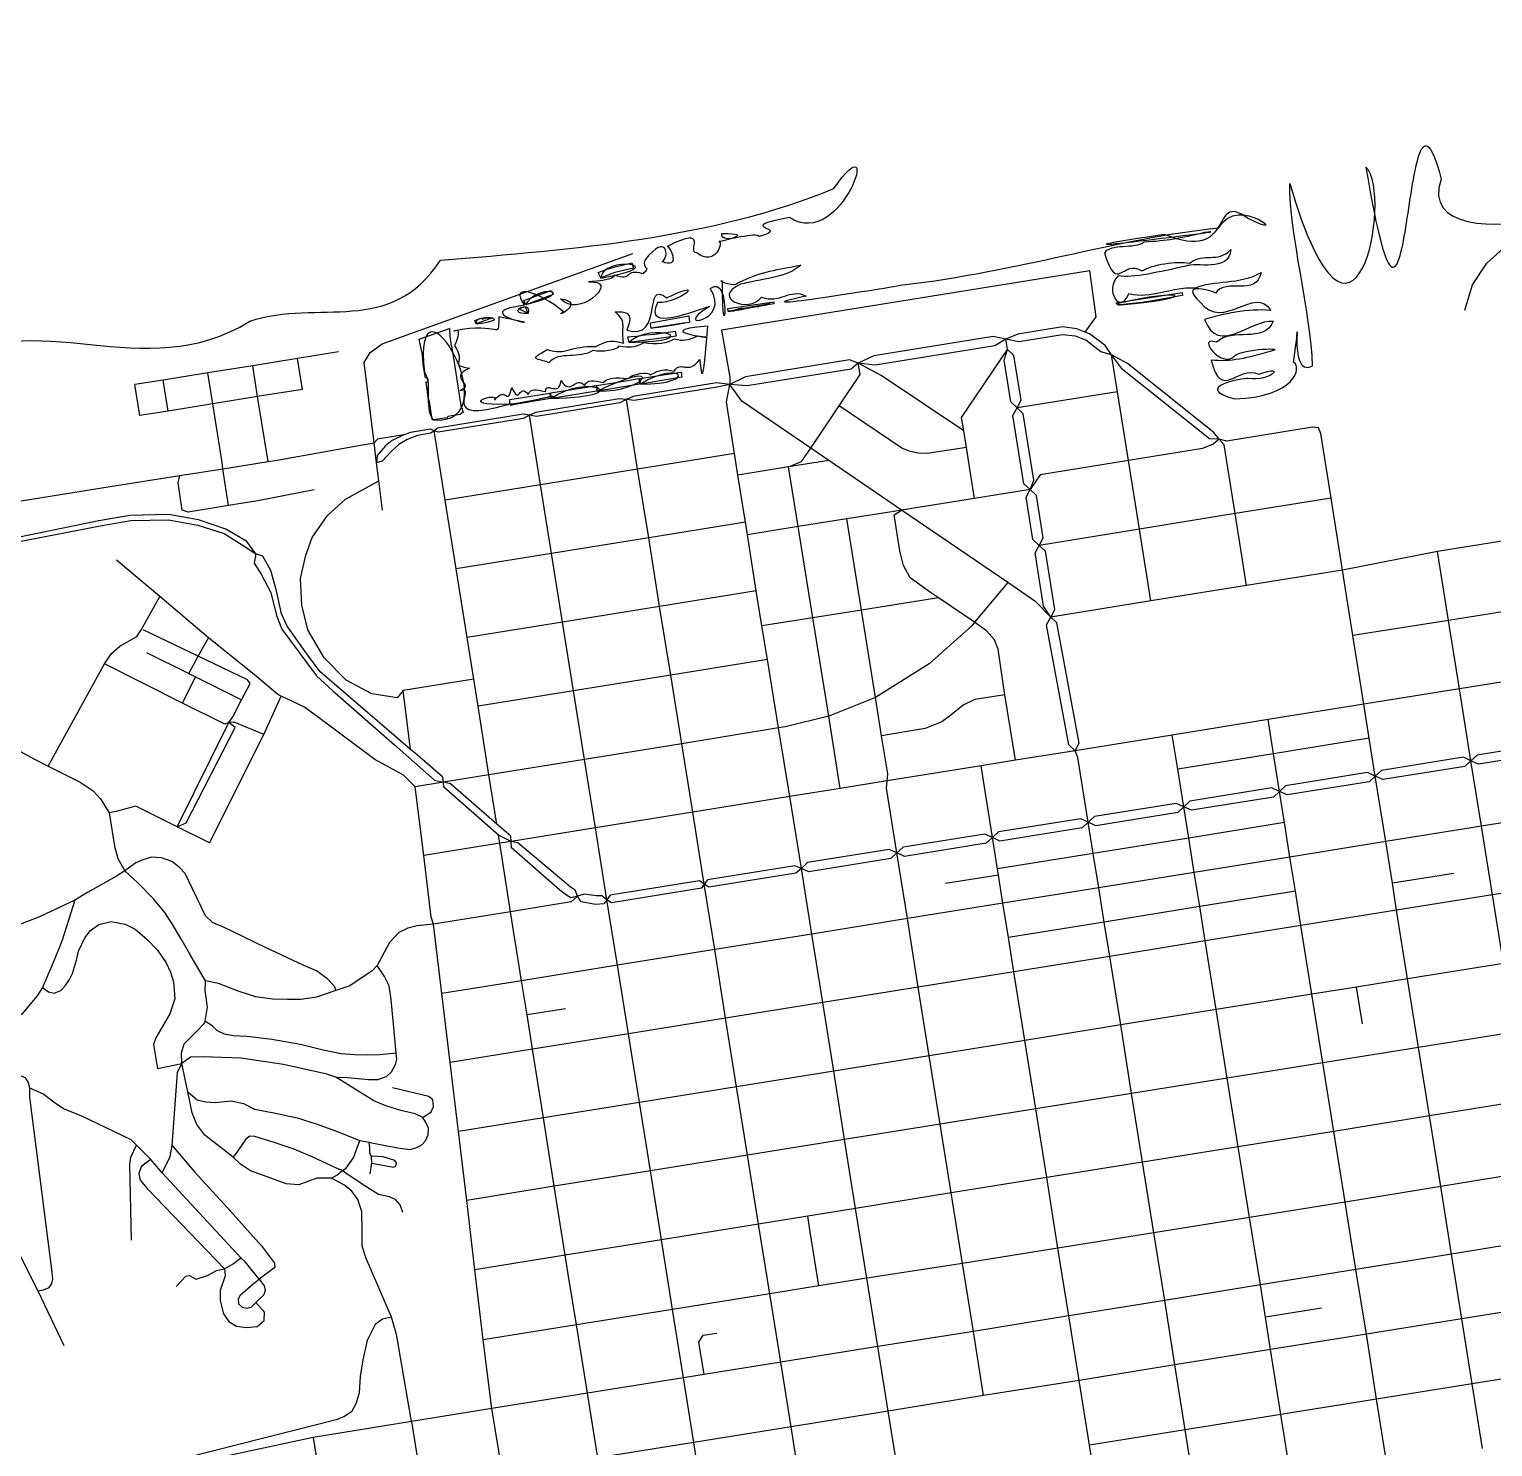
# Model space of a CAD drawing. Extents: x 0 to 264, y 89 to 356.
# Drawn here: x 104.29 to 144.91, y 261.56 to 300.91 of the extents above; entities that cross this region are included whole.
import ezdxf

# ---------------------------------------------------------------- set-up
doc = ezdxf.new("R2010")
doc.units = 0
doc.layers.get('0').update_dxf_attribs({"linetype": 'CONTINUOUS'})

msp = doc.modelspace()

# ---------------------------------------------------------------- linework, layer by layer
at = {"color": 4}
for points in [[(144.138385, 293.113133), (144.350051, 293.817588), (144.752438, 294.415106), (145.209949, 294.83072), (145.621155, 295.215468), (146.059923, 295.659748), (146.149218, 295.75125), (146.332222, 295.793143), (146.605625, 295.800848), (146.845954, 295.788712), (147.211963, 295.775476), (147.67829, 295.733583), (148.283524, 295.669643)], [(113.860131, 289.427708), (113.584522, 291.66454), (113.755399, 291.933534), (114.080617, 292.177171), (121.046875, 294.688508)], [(133.600252, 292.504591), (133.906728, 292.926824), (133.729236, 294.201232), (123.503089, 292.553099), (123.733498, 291.255537), (123.73124, 291.048282)], [(134.332266, 291.876206), (134.156978, 292.130869), (133.719313, 292.45829), (133.600252, 292.504591), (133.367639, 292.596093), (132.96856, 292.645702), (131.73053, 292.44947), (131.400903, 292.306155), (131.087811, 292.125355), (127.770599, 291.588472), (127.302065, 291.642492)], [(131.400903, 292.306155), (131.048125, 292.378915), (127.73091, 291.842032), (127.302065, 291.642492), (127.102526, 291.479331), (124.21526, 291.013004), (123.731294, 291.048282)], [(137.31875, 289.529133), (137.169923, 289.719853), (134.777647, 291.633673), (134.332266, 291.876206), (134.030201, 291.953377), (133.617891, 292.277492), (133.333465, 292.392145), (132.967456, 292.428524), (131.755885, 292.233395), (131.400903, 292.306155)], [(131.707379, 290.402258), (131.822032, 290.611718), (131.620285, 291.856363), (131.447204, 292.021728), (131.400903, 292.306155)], [(112.872353, 291.954481), (111.732438, 291.770373), (110.49, 291.570833), (109.246458, 291.371294), (108.00402, 291.170651), (107.22019, 291.044974)], [(111.870242, 290.912683), (111.732438, 291.770373)], [(127.302065, 291.642492), (127.061736, 291.733994), (124.17447, 291.266564), (123.731294, 291.048282), (123.385131, 290.977726), (121.075537, 290.600694), (120.866075, 290.628268)], [(130.52447, 287.883202), (130.30178, 289.29652), (130.22902, 289.765051), (130.170589, 290.136572), (131.447204, 292.021728)], [(132.073385, 288.130147), (132.178117, 288.395833), (131.881561, 290.237994), (131.707379, 290.402258), (131.534298, 290.56652), (131.346883, 291.726276), (131.447204, 292.021728)], [(140.075928, 289.848838), (139.910563, 289.860973), (137.529313, 289.471814), (137.31875, 289.529142), (137.047551, 289.539068), (134.637639, 291.468322), (134.332266, 291.87622)], [(135.421466, 285.040036), (135.103966, 287.034331), (134.799697, 288.943742), (134.496528, 290.848742), (134.332266, 291.876206)], [(109.662076, 288.710026), (109.645537, 288.885314), (109.384262, 290.5125), (109.246458, 291.371294)], [(110.916641, 288.908465), (110.627803, 290.71204), (110.49, 291.570833)], [(126.80046, 279.834357), (126.479653, 281.838578), (126.040885, 284.572606), (125.63409, 287.104887), (125.368403, 288.762942), (125.728897, 288.911772), (125.980252, 289.285494), (126.770694, 290.459583), (127.352778, 291.323889), (127.302065, 291.642492)], [(130.22902, 289.765051), (127.932657, 291.302942), (127.302065, 291.642492)], [(107.357994, 290.186181), (107.22019, 291.044974)], [(111.870242, 290.912683), (110.627803, 290.71204), (109.384262, 290.5125), (108.141824, 290.311857), (107.357994, 290.186181)], [(108.141824, 290.311857), (108.00402, 291.170651)], [(123.731294, 291.048282), (123.361978, 291.092379), (121.052387, 290.715347), (120.866075, 290.628256), (120.679766, 290.538958), (118.370172, 290.161926), (118.175044, 290.193897)], [(124.467716, 285.322258), (124.222978, 286.872274), (124.167855, 287.225051), (123.9617, 288.532536), (123.866893, 289.133359), (123.640895, 290.567621), (123.731294, 291.048282)], [(132.64224, 284.592449), (132.231034, 285.016883), (131.452716, 285.548256), (128.503714, 287.561294), (126.481857, 288.942639), (125.980252, 289.285494), (124.070841, 290.588567), (123.731294, 291.048282)], [(120.866075, 290.628256), (120.664331, 290.650298), (118.350329, 290.273266), (118.175044, 290.193891), (118.007474, 290.10901), (115.641659, 289.723161), (115.530311, 289.767258)], [(125.711258, 260.322438), (125.435651, 262.111685), (125.147917, 263.909748), (124.844748, 265.802621), (124.533863, 267.741798), (124.22849, 269.65341), (123.924218, 271.551798), (123.618845, 273.456798), (123.314576, 275.359591), (123.023534, 277.175296), (122.703827, 279.174002), (122.399558, 281.075694), (122.094185, 282.977387), (121.786605, 284.890106), (121.482335, 286.792899), (121.175859, 288.700106), (120.866075, 290.628256)], [(134.496528, 290.848742), (131.707379, 290.402258)], [(118.175044, 290.193897), (117.999756, 290.22697), (115.62402, 289.840018), (115.530311, 289.767258), (115.438812, 289.695599), (115.066188, 289.63276), (114.782865, 289.51921), (114.550252, 289.379203), (114.338585, 289.189583), (114.08723, 288.922796), (113.927379, 288.876494)], [(122.734697, 261.676224), (122.446963, 263.475391), (122.144894, 265.368264), (121.83401, 267.307438), (121.528637, 269.219053), (121.225468, 271.117438), (120.920095, 273.022438), (120.615826, 274.925234), (120.324784, 276.746451), (120.006181, 278.739645), (119.701908, 280.641338), (119.397639, 282.54303), (119.092266, 284.455746), (118.787994, 286.358542), (118.482621, 288.266849), (118.175044, 290.193897)], [(130.30178, 289.29652), (129.210373, 289.131155), (128.955713, 289.14219), (128.71428, 289.198414), (128.513637, 289.285505), (126.770694, 290.459595)], [(132.073385, 288.130147), (131.8992, 288.294411), (131.593827, 290.191692), (131.707379, 290.402258)], [(167.291631, 290.293117), (164.632569, 289.873092), (164.085764, 289.787101), (161.97902, 289.438732), (159.317752, 289.012091), (156.673019, 288.551276), (155.508853, 288.363863), (154.007343, 288.121327), (151.35269, 287.694689), (150.835651, 287.610903), (148.693629, 287.265841), (146.036769, 286.838099), (143.381016, 286.410355), (140.740694, 285.896623), (138.077222, 285.467778), (135.421466, 285.040036), (132.64224, 284.592449)], [(115.530311, 289.767258), (115.424478, 289.806944), (114.87216, 289.713238), (114.688056, 289.651502), (114.361736, 289.49716), (114.176528, 289.350537), (113.946119, 289.079342), (113.927379, 288.876494)], [(116.440921, 284.029105), (116.138853, 285.931901), (115.836787, 287.840208), (115.530311, 289.767258)], [(144.345643, 263.310026), (144.05901, 265.111397), (143.770172, 266.907258), (143.470311, 268.783593), (143.158326, 270.742613), (142.855157, 272.643202), (142.550885, 274.550409), (142.246615, 276.455409), (142.127551, 277.201754), (141.942343, 278.358202), (141.651301, 280.178315), (141.483732, 281.230036), (141.334905, 282.172613), (141.03394, 284.07651), (140.740694, 285.896623), (140.425399, 287.896433), (140.143176, 289.691188), (140.075928, 289.848838)], [(103.779506, 287.776268), (106.359192, 288.189678), (108.469244, 288.520409), (109.662076, 288.710026), (110.916641, 288.908465), (111.169097, 288.949254), (113.479792, 289.36046), (113.860131, 289.427708)], [(114.688056, 289.651502), (113.95053, 289.535746), (113.860131, 289.427708)], [(114.090537, 287.55909), (113.990216, 288.372683), (113.927379, 288.876494), (113.860131, 289.427708)], [(137.31875, 289.529133), (137.156692, 289.392431), (136.860139, 289.270062), (134.799697, 288.943742), (132.345687, 288.542456), (132.073385, 288.130147), (130.52447, 287.883202), (128.503714, 287.561294), (128.284331, 287.527119), (126.985669, 287.319861), (125.63409, 287.104887), (124.222978, 286.872274)], [(138.077222, 285.467778), (137.759722, 287.46428), (137.45545, 289.378099), (137.31875, 289.529133)], [(123.866893, 289.133359), (121.175859, 288.700106), (118.482621, 288.266849), (115.836787, 287.840208)], [(126.481857, 288.942639), (125.368403, 288.762942), (123.9617, 288.532536)], [(112.19546, 288.123534), (110.630008, 287.817058), (109.82303, 287.694689), (108.696345, 287.502865), (108.534287, 287.556883), (108.418534, 288.323074), (108.469244, 288.520409)], [(109.82303, 287.694689), (109.662076, 288.710026)], [(114.670417, 282.557361), (114.505051, 282.351206), (113.798395, 282.462551), (113.081813, 282.841787), (112.475478, 283.458048), (112.020172, 284.236363), (111.850399, 284.925383), (111.820633, 285.665113), (111.962847, 286.313341), (112.137032, 286.805026), (112.562569, 287.412467), (113.063074, 287.863359), (113.990216, 288.372683)], [(132.64224, 284.592449), (132.756893, 284.801911), (132.495617, 286.420278), (132.321433, 286.583439), (132.148351, 286.747701), (131.958732, 287.919583), (132.073385, 288.130147)], [(132.321433, 286.583439), (132.436085, 286.794002), (132.246466, 287.965885), (132.073385, 288.130147)], [(140.425399, 287.896433), (137.759722, 287.46428), (135.103966, 287.034331), (132.321433, 286.583439)], [(110.572683, 286.345314), (110.330147, 286.691476), (109.743655, 287.037639), (108.985183, 287.287891), (108.155051, 287.444437), (107.075772, 287.409159), (106.214774, 287.266944), (102.337526, 286.467683), (100.401659, 286.031119), (99.549478, 285.737873), (98.673048, 285.24178), (96.76474, 283.757909), (95.985322, 283.283863), (94.598465, 282.745877), (93.720928, 282.482397), (92.681338, 282.325851), (91.637335, 282.348994), (90.454426, 282.487901), (89.186631, 282.799889), (87.247456, 283.261805), (81.544583, 284.720321)], [(83.545494, 284.091944), (87.215486, 283.148264), (90.438992, 282.376564), (91.610877, 282.243169), (92.706692, 282.216725), (93.760617, 282.352324), (94.639254, 282.632342), (96.038238, 283.162609), (96.834192, 283.635552), (98.757935, 285.132653), (99.573732, 285.608903), (100.42591, 285.941838), (102.382726, 286.372887), (106.253359, 287.12254), (107.111049, 287.275778), (108.155051, 287.294518), (108.967544, 287.141279), (109.695147, 286.91087), (110.227621, 286.577936), (110.572683, 286.345325)], [(124.167855, 287.225051), (121.482335, 286.792899), (118.787994, 286.358542), (116.138853, 285.931901)], [(129.272109, 272.412796), (128.96784, 274.317796), (128.663567, 276.220592), (128.372526, 278.04401), (128.085895, 279.84428), (128.101333, 280.043819), (128.118966, 280.240051), (127.949192, 281.297284), (127.779419, 282.36223), (127.391363, 284.787577), (126.985669, 287.319861)], [(131.662178, 280.617083), (131.371137, 282.4383), (131.183724, 283.699481), (131.078992, 283.960756), (130.86402, 284.208801), (130.531085, 284.446926), (129.532284, 285.128231), (129.274313, 285.290285), (128.742942, 285.681649), (128.552222, 286.025607), (128.455208, 286.430201), (128.299766, 287.430106), (128.503714, 287.561294)], [(133.319131, 280.88277), (133.433783, 281.093333), (132.816422, 284.428187), (132.64224, 284.592449), (132.446006, 284.896718), (132.207881, 286.372873), (132.321433, 286.583439)], [(156.978395, 286.379488), (156.80421, 286.485322), (156.303706, 286.478718), (155.633428, 286.404854), (154.316024, 286.195395), (151.66027, 285.77205), (149.001206, 285.347613), (146.344349, 284.92428), (143.686389, 284.499843), (141.03394, 284.07651)], [(147.000296, 263.735563), (146.711458, 265.539141), (146.427032, 267.337204), (146.127171, 269.214645), (145.815183, 271.171458), (145.512014, 273.069843), (145.207742, 274.978151), (144.903472, 276.883151), (144.5992, 278.785947), (144.308158, 280.60606), (143.991762, 282.600355), (143.686389, 284.499843), (143.381016, 286.410355)], [(109.264097, 284.019185), (107.913619, 285.160201), (107.908115, 285.164603), (106.713074, 286.174437)], [(110.572683, 286.345314), (110.535201, 286.088447), (110.724817, 285.786381), (110.989401, 285.274853), (111.150355, 284.636546), (111.300285, 284.255106), (112.261605, 282.957544), (112.710296, 282.547438), (114.423472, 281.044828)], [(114.87106, 280.919149), (112.749982, 282.735954), (112.367438, 283.074401), (111.993714, 283.571597), (111.443603, 284.344401), (111.289262, 284.685051), (111.151458, 285.317847), (110.992708, 285.885599), (110.768915, 286.279167), (110.572683, 286.345314)], [(124.467716, 285.322258), (121.786605, 284.890106), (119.092266, 284.455746), (116.440921, 284.029105)], [(128.416623, 260.765617), (128.127785, 262.544938), (127.840051, 264.343004), (127.537986, 266.235877), (127.228202, 268.176155), (126.922829, 270.08777), (126.61966, 271.985051), (126.315391, 273.891155), (126.011119, 275.793951), (125.722284, 277.608549), (125.399269, 279.607258), (125.090589, 281.519974), (124.783012, 283.410643), (124.627569, 284.351016), (124.467716, 285.322258)], [(131.452716, 285.548256), (130.531085, 284.446926), (130.45171, 284.352119), (129.266597, 283.29599), (127.779419, 282.36223), (126.479653, 281.838578), (125.275797, 281.540921), (125.090589, 281.51998)], [(106.375728, 283.292683), (106.567551, 283.584828), (106.803472, 283.788776), (107.275311, 284.05777), (107.386659, 284.21652), (107.908107, 285.164609)], [(129.532284, 285.128231), (127.391363, 284.787577), (126.040885, 284.572606), (124.627569, 284.351016)], [(156.066685, 284.54284), (155.902423, 284.516395), (155.524287, 284.454645), (154.618089, 284.309123), (151.963436, 283.881381), (149.304375, 283.45474), (146.647518, 283.026996), (143.991762, 282.600355), (141.334905, 282.172613), (138.675841, 281.744869), (136.018984, 281.317127), (133.319131, 280.88277), (131.662178, 280.617083), (130.709678, 280.463845)], [(136.663907, 260.23204), (136.377274, 262.031206), (136.091744, 263.830373), (135.807317, 265.619619), (135.507456, 267.498161), (135.194367, 269.459383), (134.890095, 271.365486), (134.585826, 273.268282), (134.281553, 275.173282), (134.129419, 276.126883), (133.977284, 277.076078), (133.825147, 278.031883), (133.687343, 278.898395), (133.397405, 280.695355), (133.319131, 280.88277), (133.146049, 281.048133), (132.528688, 284.380782), (132.64224, 284.592449)], [(110.422752, 282.750285), (110.346685, 282.848403), (108.973056, 283.505453), (107.446188, 284.23526)], [(108.712881, 283.024792), (108.973056, 283.505453), (109.264097, 284.019185)], [(112.282551, 281.833063), (111.909931, 282.103161), (111.284853, 282.397508), (111.184532, 282.444912), (110.537405, 282.985106), (109.265201, 284.018081), (109.264072, 284.01921)], [(117.265537, 278.846579), (117.046155, 280.213593), (116.752909, 282.117492), (116.625026, 282.872657), (116.440921, 284.029105)], [(97.551875, 283.610183), (98.300424, 283.97178), (99.234185, 283.434897), (99.546173, 283.077708), (100.231883, 282.776744), (100.474419, 282.723827), (100.687186, 282.676425), (101.204228, 282.400815), (101.808359, 282.067883), (102.167752, 281.870548), (102.614236, 281.625808), (102.908585, 281.474774), (103.347353, 281.230036), (103.836831, 280.973169), (104.437657, 280.644645), (104.81579, 280.453925), (105.696631, 280.010746), (106.061535, 279.764905), (106.265486, 279.547726), (106.506919, 279.160772), (106.539992, 278.925954), (106.653542, 278.235833), (106.745044, 277.890772), (106.936867, 277.54902)], [(107.545409, 283.607978), (108.712881, 283.024792), (108.900296, 282.931085)], [(104.81579, 280.453925), (106.375728, 283.292683)], [(110.798681, 281.330355), (109.978472, 281.674313), (109.831849, 281.667709), (109.712785, 281.618092), (108.539799, 282.206787), (106.375728, 283.292683)], [(124.783012, 283.410643), (122.094185, 282.977387), (119.397639, 282.54303), (116.752909, 282.117492)], [(108.539799, 282.206787), (108.900296, 282.931085)], [(108.900296, 282.931085), (110.178012, 282.292778)], [(116.625026, 282.872657), (114.670417, 282.557361)], [(109.831849, 281.667701), (109.939887, 281.820939), (110.178012, 282.292778), (110.422752, 282.750285)], [(110.798681, 281.330355), (111.284853, 282.397508)], [(114.87106, 280.919149), (114.670417, 282.557361)], [(131.371137, 282.4383), (130.535494, 282.307109), (130.210278, 282.148359), (129.870728, 281.865036), (129.618272, 281.684236), (129.156353, 281.494619), (127.949192, 281.297284)], [(108.390972, 278.765), (109.831849, 281.667701)], [(108.390972, 278.765), (108.642325, 278.881857), (109.999419, 281.52769), (109.831849, 281.667701)], [(115.003351, 279.880661), (114.679236, 280.206981), (113.884383, 280.641338), (112.282551, 281.833063)], [(143.804349, 249.711546), (143.486849, 251.631981), (143.181476, 253.548004), (142.878308, 255.443081), (142.563012, 257.39769), (142.263151, 259.293871), (141.97652, 261.086425), (141.689887, 262.883385), (141.413176, 264.682551), (141.113315, 266.47841), (140.814558, 268.352544), (140.500365, 270.314869), (140.197197, 272.217665), (139.892924, 274.122665), (139.588655, 276.027665), (139.43652, 276.981268), (139.284383, 277.93046), (139.132248, 278.886268), (138.994444, 279.750574), (138.827978, 280.798984), (138.675841, 281.744869)], [(149.622978, 281.458238), (149.413516, 281.555252), (147.136996, 281.189244), (146.966119, 281.031597), (146.797449, 280.873951), (144.519825, 280.507942), (144.308158, 280.60606)], [(109.290556, 278.327335), (110.798681, 281.330355)], [(125.090589, 281.519974), (122.399558, 281.075694), (119.701908, 280.641338), (117.046155, 280.213593), (115.78277, 280.007438)], [(140.524617, 253.118056), (140.368074, 254.070556), (140.21704, 255.01534), (139.905051, 256.969949), (139.601883, 258.868333), (139.315252, 260.658681), (139.028619, 262.456744), (138.740885, 264.25591), (138.608593, 265.154393), (138.464174, 266.049565), (138.164313, 267.923699), (137.850121, 269.888231), (137.544748, 271.792127), (137.239375, 273.696024), (136.935103, 275.601024), (136.781867, 276.553524), (136.62973, 277.503819), (136.476492, 278.458524), (136.338688, 279.323933), (136.172222, 280.367935), (136.018984, 281.317127)], [(141.483732, 281.230036), (138.827978, 280.798984), (136.172222, 280.367935)], [(146.966119, 281.031597), (146.75776, 281.128611), (144.480139, 280.762606), (144.308158, 280.60606), (144.140589, 280.44731), (141.861867, 280.081301), (141.651301, 280.178315)], [(114.423472, 281.044828), (115.540234, 280.065869), (115.78277, 280.007438)], [(115.78277, 280.007438), (115.770635, 280.147449), (115.05626, 280.763706), (114.871051, 280.919149)], [(157.887899, 280.92356), (155.223326, 280.494715), (154.931181, 280.44841), (152.565365, 280.06697), (149.911813, 279.640329), (148.641813, 279.436381), (147.25716, 279.213688), (144.5992, 278.785947), (141.942343, 278.358202), (139.284383, 277.93046), (136.62973, 277.503819), (133.977284, 277.076078), (131.316016, 276.648333), (128.663567, 276.220592), (126.011119, 275.793951), (123.314576, 275.359591), (120.615826, 274.925234), (117.955658, 274.496389), (115.738673, 274.139203)], [(130.709678, 280.463845), (128.101327, 280.043819), (126.80046, 279.834357), (125.399269, 279.607258), (122.703827, 279.174002), (120.006181, 278.739645), (117.66572, 278.362613), (117.349324, 278.311901), (115.241476, 277.97125)], [(132.845088, 267.07152), (132.533099, 269.030537), (132.227726, 270.938845), (131.924558, 272.839437), (131.619185, 274.745537), (131.467047, 275.698037), (131.316016, 276.648333), (131.19034, 277.429956), (131.162778, 277.603037), (131.023871, 278.470651), (130.709678, 280.463845)], [(144.308158, 280.60606), (144.100903, 280.70197), (141.821075, 280.335965), (141.651301, 280.178315), (141.482631, 280.020669), (139.203907, 279.65466), (138.994444, 279.750574)], [(115.78277, 280.007438), (115.003351, 279.880661)], [(117.66572, 278.362613), (117.654685, 278.51144), (117.265526, 278.846579), (115.980103, 279.96224), (115.78277, 280.007438)], [(119.502369, 276.846772), (119.445044, 277.015442), (119.31606, 277.095921), (119.178256, 277.203958), (117.849825, 278.322924), (117.66572, 278.362613), (117.317353, 278.534591), (115.79159, 279.874046), (115.782784, 280.007438)], [(141.651301, 280.178315), (141.440738, 280.274228), (139.164218, 279.909324), (138.994444, 279.750574), (138.824671, 279.594028), (136.548151, 279.228022), (136.338688, 279.323933)], [(120.099887, 244.010877), (119.98303, 244.75171), (119.801129, 245.873984), (119.496857, 247.775676), (119.192588, 249.680676), (118.887215, 251.585676), (118.575226, 253.542492), (118.274262, 255.434262), (117.999756, 257.242248), (117.716433, 259.020468), (117.42098, 260.820738), (117.12553, 262.617701), (116.888506, 264.523801), (116.6592, 266.474002), (116.433202, 268.397744), (116.202796, 270.308256), (115.970183, 272.225383), (115.738673, 274.139203), (115.504956, 276.069558), (115.442117, 276.260278), (115.241476, 277.97125), (115.003351, 279.880661)], [(138.994444, 279.750574), (138.784982, 279.847588), (136.508465, 279.481579), (136.338688, 279.323933), (136.168915, 279.166286), (133.896806, 278.801381), (133.687343, 278.898395)], [(109.290556, 278.327335), (108.390972, 278.765), (107.244444, 279.347083), (106.689923, 279.197153), (106.506919, 279.160772)], [(136.338688, 279.323933), (136.129228, 279.420947), (133.856016, 279.056042), (133.687343, 278.898395), (133.517569, 278.740746), (131.234437, 278.373637), (131.023871, 278.470651)], [(133.687343, 278.898395), (133.47678, 278.994306), (131.194748, 278.6283), (131.023871, 278.470651), (130.855201, 278.313004), (128.583089, 277.948099), (128.372526, 278.04401)], [(139.132248, 278.886268), (136.476492, 278.458524), (133.825147, 278.031883), (131.162778, 277.603037)], [(122.788714, 244.236875), (122.472317, 246.305036), (122.160329, 248.204522), (121.85716, 250.109522), (121.550687, 252.014522), (121.238699, 253.969133), (120.936631, 255.855391), (120.646692, 257.668889), (120.354547, 259.446008), (120.066813, 261.247379), (119.780183, 263.045442), (119.478117, 264.939419), (119.252117, 266.349426), (119.16723, 266.877492), (118.86296, 268.789105), (118.561996, 270.687492), (118.258827, 272.593593), (118.106692, 273.546093), (117.955658, 274.496389), (117.651389, 276.410208), (117.349324, 278.311901), (117.317353, 278.534591)], [(119.502369, 276.846772), (119.322672, 276.793856), (119.170537, 276.886458), (119.017299, 277.007726), (117.671232, 278.186224), (117.665729, 278.362613)], [(131.023871, 278.470651), (130.814408, 278.566564), (128.543403, 278.201659), (128.372526, 278.04401), (128.202752, 277.886363), (125.931744, 277.521458), (125.722284, 277.608549)], [(112.801798, 274.226294), (112.767621, 274.327716), (112.574697, 274.543794), (112.259401, 274.767588), (111.887881, 274.927438), (110.846085, 275.423534), (109.638922, 275.997899), (109.545216, 276.043099), (109.374339, 276.112551), (109.182518, 276.296659), (108.611458, 277.470746), (108.447197, 277.644931), (108.24545, 277.809192), (107.961024, 277.90731), (107.677701, 277.922747), (107.442881, 277.854396), (107.246649, 277.767302), (106.936867, 277.549023)], [(128.372526, 278.04401), (128.163063, 278.141024), (125.890954, 277.776119), (125.722284, 277.608549), (125.567942, 277.483976), (123.152518, 277.095921), (123.023534, 277.175296)], [(114.896415, 262.259411), (114.49072, 264.628534), (114.475283, 264.714522), (114.340787, 265.159905), (113.640746, 266.783786), (113.530504, 267.127744), (113.530504, 267.54777), (113.519469, 268.090165), (113.409228, 268.425303), (113.240555, 268.652405), (113.037707, 268.819974), (112.680521, 269.01841), (112.274835, 269.016153), (111.769923, 268.832048), (111.42045, 268.856291), (110.992708, 269.015041), (110.431572, 269.2234), (110.154861, 269.399789), (109.947603, 269.596021), (109.162672, 270.206831), (108.938881, 270.508897), (108.805486, 270.825296), (108.68973, 271.410687), (108.52216, 272.203333), (108.516657, 272.497683), (108.587213, 272.740216), (108.927863, 273.083074), (109.140633, 273.306867), (109.172604, 273.377423), (109.233228, 273.766579), (109.170391, 274.22519), (109.181426, 274.493081), (108.771312, 275.187613), (108.516649, 275.64402), (108.253169, 276.078377), (108.049218, 276.389262), (107.739437, 276.770702), (107.306181, 277.211674), (106.936867, 277.54902), (106.713074, 277.402397), (105.901685, 276.944887), (105.555519, 276.736528), (104.571049, 276.271301), (103.756353, 275.954905)], [(125.722284, 277.608549), (125.538176, 277.690131), (123.112829, 277.29546), (123.023534, 277.175296), (122.94526, 277.063951), (120.446049, 276.661564), (120.324784, 276.746451)], [(143.835216, 277.476258), (142.127551, 277.201754)], [(147.560329, 277.310895), (144.903472, 276.883151), (142.246615, 276.455409), (139.588655, 276.027665), (136.935103, 275.601024), (134.281553, 275.173282), (131.619185, 274.745537), (128.96784, 274.317796), (126.315391, 273.891155), (123.618845, 273.456798), (120.920095, 273.022438), (118.258827, 272.593593)], [(123.023534, 277.175296), (122.897855, 277.265694), (120.415183, 276.867716), (120.324784, 276.746451)], [(131.19034, 277.429956), (129.720797, 277.192935)], [(105.555519, 276.736528), (105.384645, 276.207361), (105.195026, 275.595512), (104.964617, 275.016736), (104.655936, 274.310077), (104.504905, 274.080772), (104.081572, 273.568143), (103.75856, 273.357577)], [(120.324784, 276.746451), (120.179262, 276.857796), (120.023819, 276.850063), (119.691988, 276.90298), (119.502369, 276.846758), (119.334799, 276.683611), (117.651389, 276.410208), (115.504956, 276.069558)], [(120.324784, 276.746451), (120.235486, 276.631798), (120.010589, 276.610857), (119.605998, 276.683617), (119.502369, 276.846778)], [(139.43652, 276.981268), (136.781867, 276.553524), (134.129419, 276.126883), (131.467047, 275.698037)], [(104.655936, 274.310077), (104.823506, 274.192119), (104.981155, 274.152431), (105.161952, 274.22409), (105.284324, 274.353074), (105.406692, 274.534974), (105.491579, 274.699236), (105.596312, 275.068549), (105.655841, 275.317701), (105.828922, 275.689218), (105.985468, 275.894272), (106.216978, 276.060738), (106.557631, 276.137909), (106.951199, 276.06625), (107.22901, 275.930651), (107.555329, 275.655044), (107.844167, 275.346363), (108.087803, 274.994689), (108.205764, 274.735617), (108.296162, 274.464419), (108.324825, 273.992577), (108.192533, 273.581371), (107.800069, 272.912197), (107.738333, 272.729192), (107.847474, 272.055607), (108.52216, 272.203333)], [(115.504956, 276.069558), (115.051857, 276.021049), (114.799401, 275.952701), (114.546944, 275.832536), (114.288976, 275.554722), (113.947222, 274.915314), (113.805008, 274.768688), (113.189853, 274.353074), (112.801798, 274.226294)], [(112.796283, 271.821893), (113.131422, 271.807556), (113.707994, 271.756844), (113.962657, 271.75134), (114.20519, 271.840635), (114.344097, 271.968519), (114.453238, 272.170263), (114.487412, 272.317989), (114.475277, 272.485558), (114.445519, 272.790928), (114.330867, 273.971633), (114.275746, 274.358585), (114.147865, 274.617657), (113.947222, 274.915314)], [(145.207742, 274.978151), (142.550885, 274.550409), (141.130954, 274.322204), (139.892924, 274.122665), (137.239375, 273.696024), (134.585826, 273.268282), (131.924558, 272.839437), (129.272109, 272.412796), (126.61966, 271.985051), (123.924218, 271.551798), (121.225468, 271.117438), (118.561996, 270.687492), (116.202796, 270.308256)], [(112.801798, 274.226294), (112.264912, 274.044393), (111.82284, 273.971633), (111.455728, 273.974935), (111.040113, 273.987071), (110.577091, 274.051014), (110.111867, 274.197637), (109.541908, 274.41702), (109.181415, 274.493087)], [(141.294115, 273.300252), (141.130954, 274.322204)], [(119.173845, 273.718074), (118.106692, 273.546093)], [(114.475285, 272.485556), (114.02329, 272.443662), (113.683742, 272.427124), (113.327657, 272.43593), (112.93409, 272.471207), (112.446813, 272.57263), (111.820633, 272.723664), (111.023575, 272.864775), (110.341173, 272.945253), (109.948706, 272.967295), (109.711685, 273.011392), (109.509938, 273.106202), (109.372135, 273.235186), (109.172595, 273.3774)], [(145.512014, 273.069843), (142.855157, 272.643202), (140.197197, 272.217665), (137.544748, 271.792127), (134.890095, 271.365486), (132.227726, 270.938845), (129.576381, 270.513308), (126.922829, 270.08777), (124.22849, 269.65341), (121.528637, 269.219053), (118.86296, 268.789105), (116.433202, 268.397744)], [(110.667492, 266.214931), (110.289357, 266.686772), (110.163681, 266.808037), (107.979766, 269.160625), (108.199149, 269.619236), (108.250965, 269.922405), (108.405303, 271.949774), (108.52216, 272.203333)], [(112.796283, 271.821893), (112.544931, 271.900165), (111.342178, 272.168056), (110.160373, 272.343341), (109.113063, 272.384133), (108.763593, 272.3764), (108.52216, 272.203333)], [(118.258827, 272.593593), (115.970183, 272.225383)], [(130.780234, 262.977091), (130.495808, 264.760826), (130.193742, 266.647083), (129.880651, 268.603897), (129.576381, 270.513308), (129.272109, 272.412796)], [(103.396963, 272.015921), (103.610833, 270.147299), (103.939357, 267.277675), (103.972431, 266.987734), (104.528056, 265.891919)], [(107.979766, 269.160625), (107.660062, 269.534349), (107.265391, 269.930121), (107.116561, 270.075643), (105.724192, 270.744817), (105.235815, 270.943256), (105.003202, 271.099799), (104.666963, 271.353359), (104.303158, 271.514313), (104.261268, 271.687397), (104.185201, 271.80205), (103.701232, 271.983951), (103.396963, 272.015921)], [(115.209506, 270.697412), (115.000044, 270.797734), (114.602065, 270.894748), (114.184244, 271.021528), (113.851312, 271.161535), (112.796283, 271.821893)], [(104.528056, 265.891919), (104.685702, 265.910658), (104.83894, 265.983418), (104.912803, 266.094763), (104.944774, 266.223747), (104.926034, 266.40234), (104.304262, 271.261854), (104.303133, 271.51431)], [(108.68973, 271.410687), (108.947701, 271.192405), (109.185826, 271.137284), (109.450409, 271.115242), (109.890278, 271.15934), (110.232032, 271.08658), (110.536301, 270.934445), (111.077595, 270.830816), (111.721415, 270.687501), (112.252785, 270.519931), (112.78526, 270.331415), (113.466561, 270.058013)], [(115.209506, 270.697412), (115.447631, 270.855062), (115.50606, 271.006093), (115.48622, 271.18579), (115.38149, 271.280599), (114.370561, 271.520928)], [(145.815183, 271.171458), (143.158326, 270.742613), (140.500365, 270.314869), (137.850121, 269.888231), (135.194367, 269.459383), (132.533099, 269.030537), (129.880651, 268.603897), (127.228202, 268.176155), (125.898673, 267.962284), (124.533863, 267.741798), (121.83401, 267.307438), (119.16723, 266.877492), (116.6592, 266.474002)], [(159.429097, 271.235399), (159.265936, 271.156024), (158.02019, 271.063421), (156.987215, 270.902467), (156.75019, 270.931129), (154.09223, 270.504488), (151.436476, 270.07454), (148.784028, 269.644591), (146.127171, 269.214645), (143.470311, 268.783593), (140.814558, 268.352544), (138.164313, 267.923699), (135.507456, 267.498161), (132.845088, 267.07152), (130.193742, 266.647083), (127.537986, 266.235877), (126.208454, 266.022006), (124.844748, 265.802621), (122.144894, 265.368264), (119.478117, 264.939419), (116.888506, 264.523801)], [(113.724532, 270.016111), (113.790676, 269.996271), (114.520486, 269.854056), (114.851214, 269.808858), (115.019887, 269.854056), (115.187456, 269.94115), (115.288881, 270.049188), (115.360537, 270.217858), (115.366041, 270.406374), (115.287769, 270.583866), (115.209498, 270.697415)], [(114.65829, 268.06591), (114.58553, 268.273169), (114.452135, 268.419792), (114.287873, 268.498063), (113.985808, 268.565314), (113.561371, 268.832101), (113.071893, 269.157317), (112.980391, 269.231181), (112.837076, 269.287405), (112.14034, 269.610417), (111.616685, 269.825391), (111.116181, 269.994064), (110.548428, 270.168246), (110.408421, 270.182583), (110.300381, 270.102107), (110.080998, 269.77248), (109.947603, 269.596091)], [(107.122076, 267.293107), (107.077978, 269.402058), (107.105523, 269.593881), (107.265377, 269.930121)], [(108.250965, 269.922405), (108.874938, 269.190391), (109.786649, 268.19269), (110.739149, 267.134357), (111.091926, 266.655903), (111.105163, 266.535738), (110.667498, 266.214931)], [(112.68053, 269.01841), (112.829357, 269.095581), (112.980391, 269.231181), (113.087325, 269.295121), (113.289072, 269.578447), (113.466561, 270.058004)], [(113.466561, 270.058004), (113.724532, 270.016111)], [(113.75099, 269.13527), (113.797292, 269.428516), (113.789587, 269.629159), (113.739964, 269.711842), (113.737706, 269.858465), (113.72447, 270.016111)], [(107.660062, 269.534349), (107.491389, 269.417492), (107.395478, 269.328194), (107.328228, 269.141883), (107.365713, 268.962189), (107.564149, 268.727369), (109.705069, 266.494949)], [(113.797292, 269.428516), (114.399218, 269.317171), (114.464262, 269.350244), (114.4808, 269.445051), (114.433398, 269.506787), (114.110383, 269.604905), (113.789579, 269.629148)], [(126.208454, 266.022006), (125.968125, 267.524619), (125.898673, 267.962284)], [(146.427032, 267.337204), (143.770172, 266.907258), (141.113315, 266.47841)], [(134.005947, 259.804298), (133.719313, 261.604565), (133.432683, 263.402631), (133.146049, 265.189671), (132.845088, 267.07152)], [(108.36341, 266.003264), (108.634609, 266.29651), (108.739339, 266.311947), (108.916831, 266.212729), (109.237639, 266.30864), (109.488992, 266.451955), (109.705069, 266.494951), (109.948706, 266.63716), (110.163681, 266.808037)], [(141.113315, 266.47841), (138.464174, 266.049565), (135.807317, 265.619619), (133.146049, 265.189671), (130.495808, 264.760826), (127.840051, 264.343004), (125.147917, 263.909748), (123.020226, 263.566893), (122.446963, 263.475391), (119.780183, 263.045442), (117.12553, 262.617701), (114.896415, 262.259411), (112.170103, 261.81954), (109.540808, 261.250687), (106.915921, 260.577101), (104.295442, 259.925563)], [(109.705069, 266.494949), (109.721608, 266.306433), (109.588215, 265.897431), (109.589344, 265.611901), (109.684154, 265.248099), (109.83188, 265.03974), (110.042444, 264.908549), (110.319154, 264.873272), (110.614607, 264.894212), (110.804223, 265.061782), (110.819661, 265.294395), (110.578228, 265.566697)], [(110.578194, 265.566703), (110.43598, 265.428897), (110.323534, 265.400234), (110.20447, 265.428897), (110.104149, 265.517091), (110.094243, 265.653794), (110.13834, 265.764035), (110.507653, 266.079331), (110.667506, 266.214931), (110.809704, 266.030826), (110.838367, 265.897431), (110.799784, 265.780574), (110.578194, 265.566703)], [(104.528056, 265.891919), (105.243534, 264.37277)], [(146.711458, 265.539141), (144.05901, 265.111397), (141.413176, 264.682551), (138.740885, 264.25591), (136.091744, 263.830373), (133.432683, 263.402631), (130.780234, 262.977091), (128.127785, 262.544938), (125.435651, 262.111685), (122.734697, 261.676224), (120.066813, 261.247379)], [(140.164123, 265.404645), (138.608593, 265.154393)], [(114.34079, 265.159905), (114.090537, 265.104784), (113.88659, 264.95375), (113.669408, 264.50947), (113.548143, 263.971484), (113.473176, 263.508465), (113.444514, 263.057569), (113.366242, 262.773143), (113.22954, 262.528403), (113.015669, 262.387292), (112.809514, 262.310121), (101.257145, 259.385373), (100.097387, 259.092127), (98.327986, 258.64454), (98.00277, 258.602647), (97.730468, 258.64454), (97.076728, 258.95322)], [(123.020226, 263.566893), (122.879115, 264.465373), (122.993768, 264.652785), (123.377412, 264.714522)], [(147.000296, 263.735563), (144.345643, 263.310026), (141.689887, 262.883385), (139.028619, 262.456744), (136.377274, 262.031206), (133.719313, 261.604565)], [(144.632274, 261.514167), (144.345643, 263.310026)], [(114.896415, 262.259411), (115.184149, 260.460244), (115.460859, 258.65777), (115.755208, 256.880651), (116.035226, 255.071564), (116.328472, 253.181996), (116.622822, 251.220772), (116.928194, 249.315772), (117.210417, 247.410772), (117.555478, 245.512387), (117.899437, 243.425486)], [(112.170103, 261.81954), (112.45784, 260.021476), (112.74447, 258.220106), (113.028897, 256.440782), (113.318838, 254.643819), (113.622006, 252.747639)], [(125.430139, 244.805731), (125.273593, 245.782482), (125.122562, 246.732778), (124.81829, 248.632266), (124.511813, 250.537266), (124.20644, 252.443369), (123.893351, 254.394671), (123.590183, 256.28644), (123.300242, 258.088915), (123.013611, 259.880365), (122.734697, 261.676224)]]:
    msp.add_lwpolyline(points, dxfattribs=at)
at = {"color": 3}
for points in [[(120.152803, 294.008308), (120.083351, 294.154931), (120.285095, 294.234306), (120.288397, 294.235434), (120.290655, 294.236563), (120.293957, 294.237692), (120.29946, 294.238821), (120.549712, 294.312681), (121.018246, 294.424029), (121.065651, 294.2752), (120.547508, 294.156138), (120.152837, 294.008412)], [(118.068107, 293.261963), (118.017394, 293.379923), (118.614912, 293.602613), (118.778074, 293.662145), (118.828783, 293.547492), (118.068107, 293.261963)], [(123.691605, 293.080062), (123.68057, 293.156129), (124.952774, 293.340234), (124.959378, 293.286217), (124.782989, 293.257551), (124.766451, 293.256422), (124.751013, 293.255294), (124.71794, 293.253036), (124.702502, 293.250778), (124.685964, 293.24852), (124.670526, 293.245218), (124.653988, 293.24296), (124.607687, 293.233026), (124.591149, 293.228624), (124.544847, 293.215387), (124.52941, 293.209884), (124.504066, 293.201079), (124.491931, 293.202208), (124.478694, 293.203336), (124.466559, 293.203336), (124.454423, 293.204465), (124.43018, 293.204465), (124.416944, 293.203336), (124.404809, 293.203336), (124.368427, 293.200034), (124.355191, 293.198906), (124.343056, 293.196648), (124.33092, 293.195519), (124.294539, 293.188915), (124.282403, 293.185613), (124.270268, 293.183355), (124.258132, 293.180053), (124.247097, 293.176751), (124.234962, 293.173449), (124.222826, 293.169046), (124.211791, 293.165744), (124.18975, 293.15804), (124.178715, 293.159169), (124.16768, 293.159169), (124.156645, 293.160298), (124.100421, 293.160298), (124.089386, 293.159169), (124.078351, 293.159169), (124.056309, 293.156911), (124.045274, 293.154653), (124.023233, 293.152395), (123.990162, 293.145791), (123.979127, 293.142489), (123.968092, 293.140232), (123.958186, 293.13693), (123.947151, 293.134672), (123.936117, 293.13137), (123.925082, 293.126967), (123.915147, 293.123665), (123.904113, 293.120363), (123.884272, 293.111558), (123.873237, 293.107155), (123.853397, 293.09835), (123.834658, 293.089544), (123.707878, 293.080739), (123.69134, 293.07961)], [(134.581415, 293.260859), (134.577012, 293.25973), (134.55497, 293.25973), (134.551668, 293.260859), (134.545064, 293.260859), (134.541762, 293.261988), (134.539505, 293.261988), (134.537247, 293.263117), (134.534989, 293.263117), (134.531687, 293.264246), (134.529429, 293.264246), (134.527171, 293.265375), (134.524914, 293.265375), (134.520511, 293.267632), (134.517209, 293.267632), (134.488547, 293.281969), (134.486289, 293.284227), (134.481886, 293.286485), (134.478584, 293.289787), (134.476326, 293.290916), (134.474069, 293.293173), (134.471811, 293.294302), (134.470682, 293.29656), (134.468424, 293.297689), (134.462921, 293.303192), (134.461792, 293.30545), (134.459534, 293.306579), (134.457276, 293.308837), (134.456147, 293.311095), (134.452845, 293.314397), (134.517886, 293.323202), (134.517886, 293.324331), (136.292802, 293.607654), (136.297204, 293.517255), (136.2906, 293.517255), (135.58174, 293.393783), (135.17825, 293.324331), (134.818857, 293.28795), (134.580732, 293.261505)], [(118.130947, 293.027145), (117.871875, 293.146206), (118.054879, 293.214558), (118.130947, 293.027145)], [(118.070037, 293.259279), (118.070037, 293.259279)], [(118.133162, 293.025043), (118.133162, 293.025043)], [(121.549583, 292.614835), (121.54408, 292.656728), (121.536347, 292.758151), (122.595784, 292.955486), (122.616725, 292.785713), (122.593583, 292.770275), (121.549581, 292.614833)], [(115.498341, 290.064912), (115.492838, 290.064912), (115.492838, 290.066041), (115.489536, 290.066041), (115.488407, 290.06717), (115.486149, 290.06717), (115.486149, 290.068299), (115.483891, 290.068299), (115.483891, 290.069428), (115.482762, 290.069428), (115.481633, 290.070557), (115.480505, 290.070557), (115.480505, 290.071686), (115.479376, 290.071686), (115.479376, 290.072815), (115.478247, 290.072815), (115.478247, 290.073944), (115.477118, 290.073944), (115.477118, 290.075072), (115.475989, 290.075072), (115.475989, 290.076201), (115.47486, 290.07733), (115.47486, 290.078459), (115.473731, 290.078459), (115.473731, 290.080717), (115.472602, 290.080717), (115.472602, 290.082975), (115.471473, 290.084104), (115.471473, 290.087406), (115.470345, 290.087406), (115.470345, 290.088534), (115.433963, 290.323355), (115.39097, 290.624316), (115.368928, 290.628719), (115.335854, 290.909838), (115.30941, 291.114889), (115.316014, 291.114889), (115.317143, 291.116018), (115.320445, 291.116018), (115.321574, 291.117147), (115.323832, 291.117147), (115.324961, 291.118276), (115.327218, 291.118276), (115.328347, 291.119405), (115.329476, 291.119405), (115.330605, 291.120534), (115.331734, 291.120534), (115.332863, 291.121663), (115.333992, 291.121663), (115.335121, 291.122791), (115.336249, 291.122791), (115.338507, 291.125049), (115.339636, 291.125049), (115.339636, 291.126178), (115.340765, 291.126178), (115.341894, 291.127307), (115.343023, 291.127307), (115.343023, 291.128436), (115.344152, 291.128436), (115.345281, 291.129565), (115.345281, 291.130694), (115.346409, 291.130694), (115.347538, 291.131823), (115.347538, 291.132951), (115.348667, 291.132951), (115.349796, 291.13408), (115.349796, 291.135209), (115.350925, 291.135209), (115.352054, 291.136338), (115.352054, 291.137467), (115.354312, 291.139725), (115.354312, 291.140854), (115.356569, 291.143111), (115.356569, 291.14424), (115.357698, 291.145369), (115.357698, 291.146498), (115.358827, 291.146498), (115.358827, 291.147627), (115.359956, 291.148756), (115.359956, 291.151014), (115.361085, 291.152143), (115.361085, 291.153271), (115.362214, 291.1544), (115.362214, 291.156658), (115.363343, 291.157787), (115.363343, 291.16219), (115.364472, 291.163319), (115.364472, 291.167721), (115.365601, 291.16885), (115.365601, 291.179885), (115.364472, 291.181014), (115.364472, 291.186517), (115.363343, 291.187646), (115.363343, 291.192049), (115.362214, 291.192049), (115.362214, 291.194307), (115.361085, 291.195435), (115.361085, 291.197693), (115.359956, 291.198822), (115.359956, 291.199951), (115.358827, 291.20108), (115.358827, 291.202209), (115.357698, 291.203338), (115.357698, 291.204467), (115.355441, 291.206724), (115.355441, 291.207853), (115.354312, 291.208982), (115.354312, 291.210111), (115.353183, 291.210111), (115.353183, 291.21124), (115.352054, 291.212369), (115.352054, 291.213498), (115.350925, 291.213498), (115.349796, 291.214627), (115.349796, 291.215755), (115.348667, 291.215755), (115.347538, 291.216884), (115.347538, 291.218013), (115.346409, 291.218013), (115.345281, 291.219142), (115.345281, 291.220271), (115.344152, 291.220271), (115.34085, 291.223573), (115.339721, 291.223573), (115.339721, 291.224702), (115.338592, 291.224702), (115.337463, 291.225831), (115.336334, 291.225831), (115.334076, 291.228089), (115.331819, 291.228089), (115.33069, 291.229217), (115.329561, 291.229217), (115.329561, 291.230346), (115.327303, 291.230346), (115.326174, 291.231475), (115.323916, 291.231475), (115.322787, 291.232604), (115.32053, 291.232604), (115.319401, 291.233733), (115.314998, 291.233733), (115.313869, 291.234862), (115.29623, 291.234862), (115.295101, 291.233733), (115.291799, 291.233733), (115.290671, 291.232604), (115.2587, 291.380331), (115.224523, 291.608533), (115.205784, 291.877527), (115.115382, 292.304165), (115.95323, 292.602926), (115.964264, 292.397874), (116.001746, 292.12006), (116.012781, 292.123362), (116.096567, 291.604119), (116.279569, 290.401367), (116.297208, 290.403624), (116.334692, 290.268025), (116.307119, 290.263622), (116.253099, 290.216217), (115.911348, 290.159993), (115.884904, 290.12692), (115.504564, 290.068491), (115.502306, 290.068491), (115.502306, 290.067362), (115.497904, 290.067362)], [(116.697785, 292.733897), (116.660303, 292.826502), (116.79921, 292.878315), (116.844408, 292.894853), (116.868651, 292.865088), (116.938106, 292.89375), (117.145362, 292.900354), (116.697774, 292.733885)], [(120.941042, 292.219064), (120.906867, 292.372299), (121.079949, 292.394341), (121.087653, 292.383306), (121.376491, 292.431811), (121.647689, 292.442846), (122.21985, 292.52994), (122.245193, 292.386625), (120.941019, 292.219055)], [(121.251926, 291.062613), (121.23869, 291.214748), (121.828489, 291.304046), (122.378603, 291.393341), (122.386307, 291.395599), (122.401745, 291.248976), (121.251909, 291.062664)], [(118.786893, 290.661327), (118.774758, 290.687771), (118.764823, 290.814551), (119.759216, 290.976609), (120.022696, 291.017398), (120.037033, 290.86416), (118.786879, 290.661313)], [(120.059097, 290.868585), (120.04476, 291.02072), (120.906862, 291.156319), (121.213335, 291.21144), (121.216637, 291.21144), (121.229874, 291.058202), (120.059092, 290.868585)], [(117.659105, 290.478326), (117.63156, 290.509192), (117.624956, 290.628256), (118.737309, 290.810157), (118.747215, 290.682274), (118.759351, 290.65693), (117.659125, 290.478337)], [(117.632824, 290.50731), (117.660369, 290.476443)]]:
    msp.add_lwpolyline(points, dxfattribs=at)
for points in [[(141.393147, 297.080356), (142.699091, 289.250171), (142.400136, 300.911364), (143.482805, 296.748395)], [(126.621893, 296.491945), (128.041265, 298.512433), (126.877662, 294.721317), (125.387306, 295.682687)], [(139.279805, 296.626088), (141.064635, 290.516485), (142.173108, 296.333689), (141.393147, 297.080356)], [(139.909643, 291.56743), (139.875531, 293.044711), (139.26032, 295.247859), (139.279805, 296.626088)], [(143.482805, 296.748395), (142.527274, 294.014423), (151.274566, 296.600426), (146.66275, 296.738517)], [(115.702252, 294.504169), (119.374144, 294.796388), (123.271616, 295.107182), (126.621893, 296.491945)], [(138.104598, 295.671607), (137.039169, 296.443109), (137.793758, 294.389313), (135.794727, 295.213953)], [(137.309809, 295.400245), (137.865245, 296.379485), (139.392911, 294.966382), (138.104598, 295.671607)], [(122.820836, 294.708159), (122.51677, 294.702825), (123.213611, 295.493432), (121.995938, 294.881162)], [(125.387306, 295.682687), (123.739887, 295.379552), (125.518034, 295.422382), (124.548454, 295.157923)], [(128.532272, 293.814954), (131.748852, 294.179515), (134.430175, 295.099771), (137.309809, 295.400245)], [(135.794727, 295.213953), (131.098888, 294.500689), (138.298377, 295.429994), (136.901772, 295.267273)], [(121.856963, 294.464517), (122.068497, 294.5608), (121.996914, 295.308632), (121.38027, 294.50253)], [(123.43053, 295.015714), (123.574008, 295.016278), (123.304156, 294.290736), (122.820836, 294.708159)], [(123.511019, 295.237292), (124.49819, 295.250275), (123.521857, 295.027009), (123.43053, 295.015714)], [(124.548454, 295.157923), (124.365408, 295.321157), (123.490143, 294.887402), (123.511019, 295.237292)], [(135.235044, 294.999497), (134.981685, 294.7924), (134.288349, 294.974831), (134.133195, 294.69196)], [(136.901772, 295.267273), (136.225009, 295.093994), (135.881372, 295.03856), (135.235044, 294.999497)], [(115.499157, 290.065454), (117.752873, 289.887801), (114.89355, 294.614148), (115.259953, 291.378423)], [(120.154768, 294.005728), (122.314202, 294.372679), (120.170092, 294.63991), (120.154734, 294.005624)], [(121.995938, 294.881162), (122.121357, 294.842235), (122.348354, 294.232869), (121.856963, 294.464517)], [(134.133195, 294.69196), (134.505708, 293.529647), (134.636566, 294.557941), (135.17422, 294.203944)], [(137.643608, 294.793625), (137.588839, 294.14974), (136.66658, 294.464277), (136.391334, 294.33067)], [(136.49489, 294.413356), (136.927689, 294.753459), (137.241819, 294.387532), (137.643608, 294.793625)], [(110.40732, 292.806515), (112.326301, 293.44438), (114.314656, 292.36153), (115.702252, 294.504169)], [(121.319637, 294.123302), (120.773721, 294.280113), (121.074519, 293.89598), (120.525732, 294.085786)], [(121.38027, 294.50253), (121.285198, 294.231692), (121.579919, 294.337424), (121.319637, 294.123302)], [(123.191713, 293.716625), (123.816384, 294.200955), (123.525686, 291.628074), (123.532889, 293.91976)], [(123.953995, 293.872404), (124.664665, 294.207128), (125.046503, 294.232494), (125.702339, 294.365339)], [(125.702339, 294.365339), (125.350719, 294.011466), (124.546002, 293.975262), (124.035507, 293.830852)], [(136.391334, 294.33067), (135.678469, 294.18674), (134.924622, 293.991767), (134.514051, 294.065116)], [(135.17422, 294.203944), (135.492792, 294.385128), (136.120683, 294.484366), (136.49489, 294.413356)], [(136.658178, 293.73521), (137.151914, 293.954671), (137.909622, 293.814122), (138.481472, 294.15959)], [(138.481472, 294.15959), (138.367612, 293.470598), (137.475163, 294.025591), (137.222552, 293.586244)], [(119.117866, 293.068262), (118.428118, 293.643693), (117.576713, 293.891959), (118.035279, 293.249037)], [(118.070037, 293.259279), (119.640615, 293.651765), (118.348873, 293.862399), (118.070037, 293.259279)], [(119.955731, 293.891764), (120.595483, 293.882846), (119.540551, 292.868689), (119.035201, 293.429859)], [(120.525732, 294.085786), (120.532505, 293.874565), (119.4176, 293.912761), (119.955731, 293.891764)], [(120.877592, 292.559813), (121.914604, 292.234755), (121.311041, 294.004636), (121.98661, 293.453865)], [(121.98661, 293.453865), (123.113396, 294.02602), (122.401556, 293.303269), (121.731938, 293.323998)], [(124.035507, 293.830852), (123.191916, 293.464336), (124.253128, 293.000012), (124.612104, 293.474061)], [(123.532889, 293.91976), (123.32856, 293.979287), (123.861805, 293.727556), (123.953995, 293.872404)], [(125.856684, 293.505275), (123.711555, 293.039574), (127.93126, 293.702356), (128.532272, 293.814954)], [(124.612104, 293.474061), (125.15646, 293.281574), (125.377123, 293.734919), (125.856684, 293.505275)], [(134.514051, 294.065116), (134.113202, 293.679474), (134.579806, 292.959779), (134.809546, 293.573155)], [(134.582696, 293.258926), (136.850605, 293.458801), (136.355404, 293.743628), (134.480548, 293.287207)], [(134.809546, 293.573155), (135.455618, 293.416375), (135.920446, 293.761843), (136.658178, 293.73521)], [(137.222552, 293.586244), (137.213803, 293.632354), (136.120446, 293.943182), (136.798202, 293.327599)], [(136.798202, 293.327599), (137.451157, 292.509121), (138.318119, 293.835771), (138.750796, 293.106489)], [(139.386022, 291.668846), (139.677662, 293.795004), (139.160233, 291.161586), (139.909643, 291.56743)], [(101.767569, 291.56739), (104.415991, 293.346846), (107.478175, 290.954147), (110.40732, 292.806515)], [(118.133162, 293.025043), (118.25325, 293.46597), (117.437368, 292.989054), (118.133162, 293.025043)], [(119.035201, 293.429859), (119.7827, 293.328443), (118.794474, 292.8546), (119.117866, 293.068262)], [(121.731938, 293.323998), (121.300596, 292.463138), (122.817486, 293.139842), (123.168232, 293.212802)], [(123.168232, 293.212802), (122.029844, 292.522021), (123.816528, 292.792689), (123.191713, 293.716625)], [(123.693544, 293.077384), (124.627572, 293.222691), (125.73775, 293.470962), (123.693809, 293.077948)], [(117.321999, 292.923818), (117.302977, 292.229831), (117.388651, 292.815701), (116.075155, 292.529173)], [(118.035279, 293.249037), (116.161637, 292.997709), (119.372146, 292.539956), (117.321999, 292.923818)], [(116.69999, 292.731783), (117.893626, 292.881727), (116.555622, 293.023654), (116.700001, 292.731794)], [(120.554581, 293.070094), (121.187148, 293.114716), (120.895031, 292.678361), (120.877592, 292.559813)], [(120.782704, 292.195961), (120.720025, 292.827126), (120.884975, 292.73408), (120.554581, 293.070094)], [(121.550873, 292.612961), (123.380988, 292.921566), (122.017592, 292.645759), (121.550876, 292.612964)], [(134.480548, 293.287207), (134.508827, 293.264093), (134.547308, 293.253964), (134.583379, 293.25828)], [(138.750796, 293.106489), (138.116598, 293.1638), (137.398847, 292.999716), (136.915367, 292.855145)], [(116.075155, 292.529173), (116.265015, 292.653068), (116.200016, 292.326379), (116.088448, 292.130153)], [(120.942303, 292.217181), (123.20879, 292.261854), (121.536945, 292.80159), (120.942326, 292.21719)], [(123.122989, 292.666042), (121.244439, 292.530905), (123.844753, 292.278697), (122.82536, 292.3893)], [(122.898123, 291.744406), (122.940795, 291.46728), (122.97224, 290.662535), (123.122989, 292.666042)], [(136.915367, 292.855145), (137.293071, 291.827108), (138.192775, 292.869595), (138.820454, 292.806758)], [(138.820454, 292.806758), (138.55748, 292.171004), (137.680254, 292.644957), (137.247331, 292.222408)], [(116.088448, 292.130153), (116.441209, 291.635315), (115.908119, 291.597467), (116.50415, 291.504003)], [(118.668416, 292.021836), (119.186173, 291.838905), (119.314725, 292.141473), (120.018773, 292.102283)], [(120.655961, 292.111165), (120.594143, 291.999148), (120.19976, 291.935191), (119.935038, 291.996551)], [(120.018773, 292.102283), (120.289074, 292.23068), (120.359571, 292.312748), (120.782704, 292.195961)], [(121.351534, 292.208204), (121.075165, 292.053512), (120.936743, 292.066766), (120.655961, 292.111165)], [(122.186062, 292.307447), (122.014056, 292.191014), (121.681782, 292.142178), (121.351534, 292.208204)], [(122.82536, 292.3893), (122.556501, 292.265487), (122.461536, 292.241498), (122.186062, 292.307447)], [(137.247331, 292.222408), (136.649847, 292.427364), (137.403473, 291.459118), (137.744398, 291.842258)], [(118.707013, 291.652593), (118.414078, 291.783821), (118.10078, 291.710531), (118.668416, 292.021836)], [(119.935038, 291.996551), (119.571135, 291.738456), (118.996976, 291.991246), (118.707013, 291.652593)], [(120.060381, 290.866711), (121.407397, 290.821158), (122.024719, 291.812399), (120.060387, 290.866711)], [(121.253191, 291.060731), (122.901134, 291.054917), (122.403842, 291.756806), (121.253208, 291.06068)], [(122.190485, 291.42366), (122.388732, 291.735476), (122.581944, 291.292554), (122.898123, 291.744406)], [(138.736527, 291.969379), (138.104524, 291.78819), (137.635638, 291.664257), (137.09411, 291.727436)], [(137.09411, 291.727436), (137.396381, 290.572819), (137.799326, 291.591055), (138.421333, 291.340523)], [(137.744398, 291.842258), (137.954224, 292.044676), (139.283717, 292.090876), (138.736527, 291.969379)], [(115.259953, 291.378423), (115.498711, 291.052645), (115.215757, 290.464175), (115.499594, 290.063005)], [(116.50415, 291.504003), (115.868348, 291.21021), (116.705448, 291.063906), (116.250697, 290.882253)], [(118.78814, 290.659431), (121.242243, 290.713843), (119.758327, 291.366143), (118.788155, 290.659445)], [(119.053009, 291.158651), (119.324174, 290.715138), (119.457481, 291.312383), (119.699018, 291.019614)], [(120.920442, 291.215583), (121.012684, 291.346108), (121.467409, 291.415631), (121.535656, 291.317968)], [(121.535656, 291.317968), (121.805672, 291.468469), (121.897391, 291.480347), (122.190485, 291.42366)], [(137.743111, 290.646807), (139.429388, 290.704112), (139.632281, 291.525071), (139.386022, 291.668846)], [(138.421333, 291.340523), (139.220758, 291.621992), (138.745553, 291.130005), (138.12811, 291.211392)], [(116.250697, 290.882253), (116.743426, 291.038672), (115.582164, 289.907565), (117.602446, 290.499786)], [(117.206632, 290.618799), (117.559303, 291.044943), (117.533815, 290.402428), (117.686139, 290.967075)], [(117.660397, 290.476455), (120.044726, 291.016518), (118.113322, 290.527023), (117.632824, 290.50731)], [(117.686139, 290.967075), (117.901172, 290.449429), (117.879125, 291.104328), (118.14142, 290.776304)], [(118.14142, 290.776304), (118.218277, 290.954542), (118.34574, 290.903787), (118.615384, 290.857785)], [(118.615384, 290.857785), (118.657895, 291.166163), (118.973047, 290.67267), (119.053009, 291.158651)], [(119.699018, 291.019614), (119.782988, 291.194134), (119.96061, 291.159915), (120.223765, 291.105466)], [(120.223765, 291.105466), (120.368342, 291.240659), (120.533668, 291.257064), (120.920442, 291.215583)], [(138.12811, 291.211392), (137.997215, 291.23064), (136.535535, 290.98354), (137.743111, 290.646807)], [(117.602446, 290.499786), (116.018832, 290.456304), (117.366477, 290.869153), (117.206632, 290.618799)]]:
    msp.add_open_spline(points, degree=3, dxfattribs=at)

doc.saveas('drawing.dxf')
